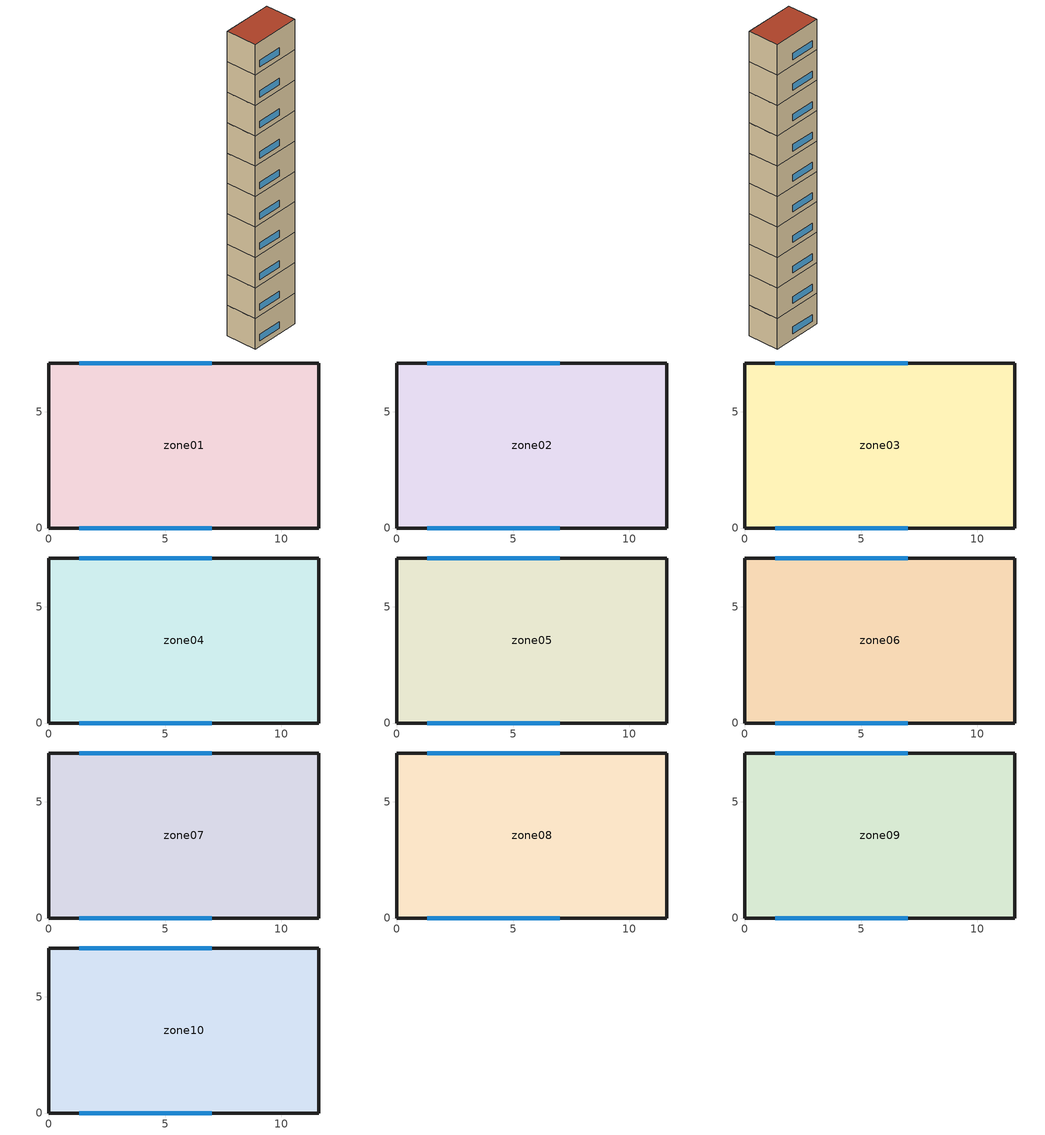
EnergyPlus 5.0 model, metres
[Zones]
zone01
 floor ground (GROUND_FLOOR): 0,0 0,7.1 11.6,7.1 11.6,0 z0
 wall outside (EXT_WALL): 11.6,0 11.6,7.1 0,7.1 0,0 11.6,0 z0:7
 window (EXT_WINDOW1): 1.3,0 7,0 / 7,7.1 1.3,7.1 z1.25:2.75
 ceiling to zone02 (ADJ_CEILING): 11.6,0 11.6,7.1 0,7.1 0,0 z7
zone02
 floor to zone01 (ADJ_CEILING): 0,0 0,7.1 11.6,7.1 11.6,0 z7
 wall outside (EXT_WALL): 11.6,0 11.6,7.1 0,7.1 0,0 11.6,0 z7:14
 window (EXT_WINDOW1): 1.3,0 7,0 / 7,7.1 1.3,7.1 z8.25:9.75
 ceiling to zone03 (ADJ_CEILING): 11.6,0 11.6,7.1 0,7.1 0,0 z14
zone03
 floor to zone02 (ADJ_CEILING): 0,0 0,7.1 11.6,7.1 11.6,0 z14
 wall outside (EXT_WALL): 11.6,0 11.6,7.1 0,7.1 0,0 11.6,0 z14:21
 window (EXT_WINDOW1): 1.3,0 7,0 / 7,7.1 1.3,7.1 z15.25:16.75
 ceiling to zone04 (ADJ_CEILING): 11.6,0 11.6,7.1 0,7.1 0,0 z21
zone04
 floor to zone03 (ADJ_CEILING): 0,0 0,7.1 11.6,7.1 11.6,0 z21
 wall outside (EXT_WALL): 11.6,0 11.6,7.1 0,7.1 0,0 11.6,0 z21:28
 window (EXT_WINDOW1): 1.3,0 7,0 / 7,7.1 1.3,7.1 z22.25:23.75
 ceiling to zone05 (ADJ_CEILING): 11.6,0 11.6,7.1 0,7.1 0,0 z28
zone05
 floor to zone04 (ADJ_CEILING): 0,0 0,7.1 11.6,7.1 11.6,0 z28
 wall outside (EXT_WALL): 11.6,0 11.6,7.1 0,7.1 0,0 11.6,0 z28:35
 window (EXT_WINDOW1): 1.3,0 7,0 / 7,7.1 1.3,7.1 z29.25:30.75
 ceiling to zone06 (ADJ_CEILING): 11.6,0 11.6,7.1 0,7.1 0,0 z35
zone06
 floor to zone05 (ADJ_CEILING): 0,0 0,7.1 11.6,7.1 11.6,0 z35
 wall outside (EXT_WALL): 11.6,0 11.6,7.1 0,7.1 0,0 11.6,0 z35:42
 window (EXT_WINDOW1): 1.3,0 7,0 / 7,7.1 1.3,7.1 z36.25:37.75
 ceiling to zone07 (ADJ_CEILING): 11.6,0 11.6,7.1 0,7.1 0,0 z42
zone07
 floor to zone06 (ADJ_CEILING): 0,0 0,7.1 11.6,7.1 11.6,0 z42
 wall outside (EXT_WALL): 11.6,0 11.6,7.1 0,7.1 0,0 11.6,0 z42:49
 window (EXT_WINDOW1): 1.3,0 7,0 / 7,7.1 1.3,7.1 z43.25:44.75
 ceiling to zone08 (ADJ_CEILING): 11.6,0 11.6,7.1 0,7.1 0,0 z49
zone08
 floor to zone07 (ADJ_CEILING): 0,0 0,7.1 11.6,7.1 11.6,0 z49
 wall outside (EXT_WALL): 11.6,0 11.6,7.1 0,7.1 0,0 11.6,0 z49:56
 window (EXT_WINDOW1): 1.3,0 7,0 / 7,7.1 1.3,7.1 z50.25:51.75
 ceiling to zone09 (ADJ_CEILING): 11.6,0 11.6,7.1 0,7.1 0,0 z56
zone09
 floor to zone08 (ADJ_CEILING): 0,0 0,7.1 11.6,7.1 11.6,0 z56
 wall outside (EXT_WALL): 11.6,0 11.6,7.1 0,7.1 0,0 11.6,0 z56:63
 window (EXT_WINDOW1): 1.3,0 7,0 / 7,7.1 1.3,7.1 z57.25:58.75
 ceiling to zone10 (ADJ_CEILING): 11.6,0 11.6,7.1 0,7.1 0,0 z63
zone10
 floor to zone09 (ADJ_CEILING): 0,0 0,7.1 11.6,7.1 11.6,0 z63
 wall outside (EXT_WALL): 11.6,0 11.6,7.1 0,7.1 0,0 11.6,0 z63:70
 window (EXT_WINDOW1): 1.3,0 7,0 / 7,7.1 1.3,7.1 z64.25:65.75
 roof outside (EXT_ROOF): 11.6,0 11.6,7.1 0,7.1 0,0 z70
[Building]
TRNSYS18: North Axis {deg}=0; Terrain=City; Loads Convergence Tolerance Value=0; Temperature Convergence Tolerance Value {deltaC}=0; Solar Distribution=FullInteriorAndExterior; Maximum Number of Warmup Days=0
[Site:Location]
not used: Latitude {deg}=0; Longitude {deg}=0; Time Zone {hr}=0; Elevation {m}=0
[Construction]
GROUND_FLOOR; EXT_WALL; EXT_ROOF; ADJ_CEILING; EXT_WINDOW1: 
[WindowProperty:ShadingControl]
ESHADE=0; ISHADE=INPUT 1*MAX_ISHADE : SHADECNTRL=ISHADE_INTERNAL
[SurfaceProperty:OtherSideCoefficients]
BOUNDARY=IDENTICAL; BOUNDARY=INPUT 1*TBOUNDARY; BOUNDARY=INPUT 1*TBOUNDARY_2; BOUNDARY=INPUT 1*TBOUNDARY_3; BOUNDARY=INPUT 1*TGROUND; BOUNDARY=20; BOUNDARY=15
[Zone] Multiplier=1
zone01; zone02; zone03; zone04; zone05; zone06; zone07; zone08; zone09; zone10
